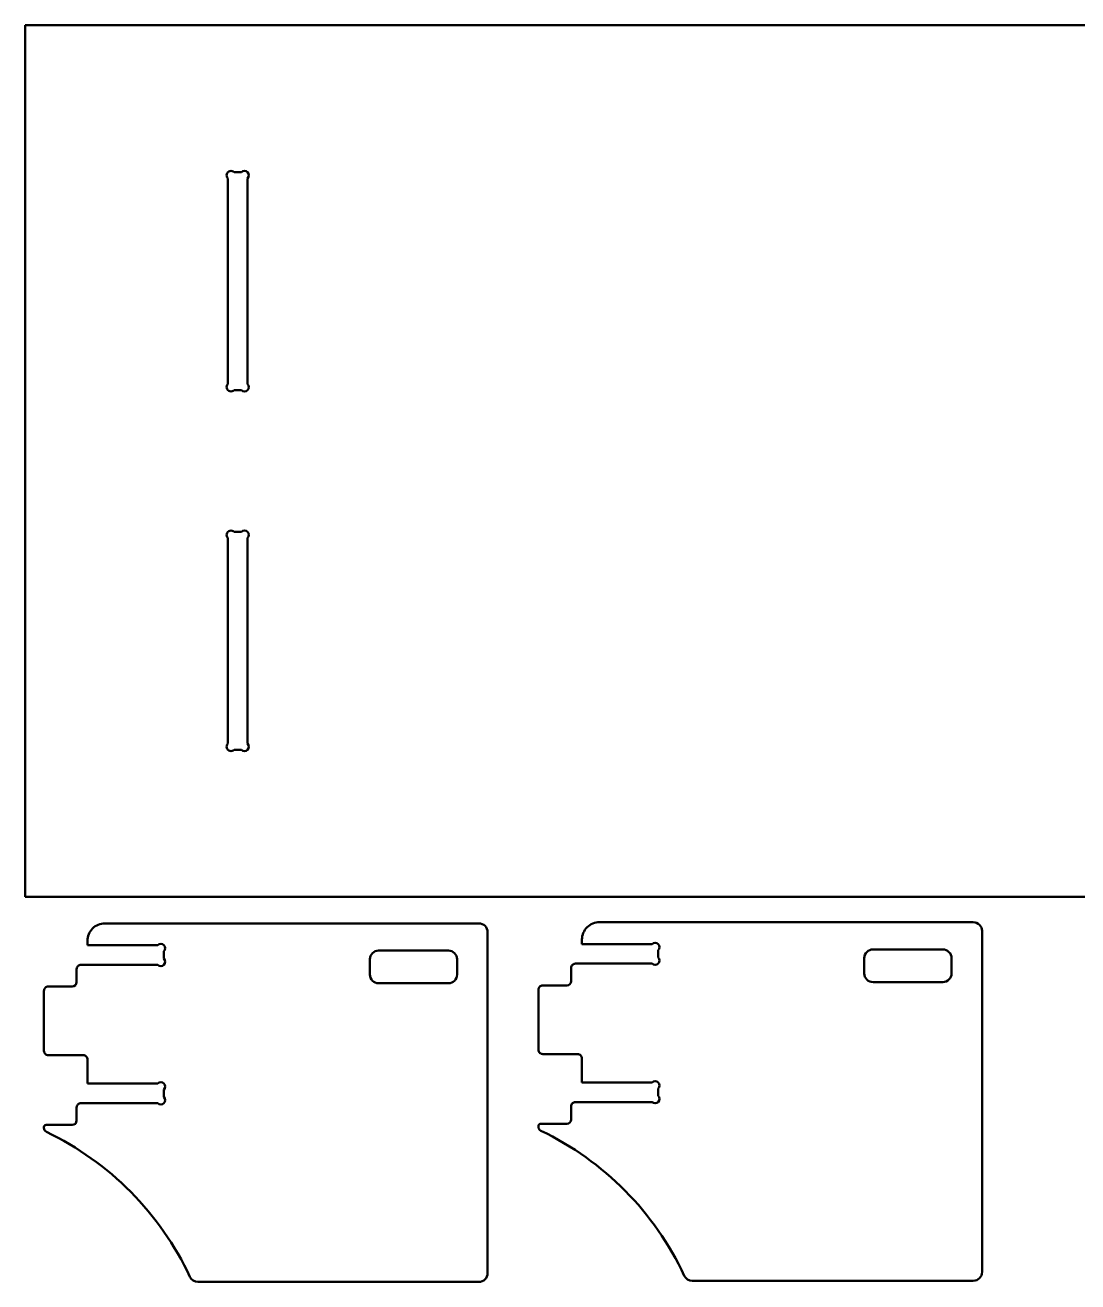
# Model space of a CAD drawing. Header units: millimetres. Extents: x -5696 to 5717, y -1207 to 892.
# Drawn here: x -4674 to -4458.7, y -1204.8 to -947.7 of the extents above; entities that cross this region are included whole.
import ezdxf

# ---------------------------------------------------------------- set-up
doc = ezdxf.new("R2010")
doc.units = ezdxf.units.MM
doc.header["$MEASUREMENT"] = 0
doc.layers.add('layer 1', color=7, linetype='Continuous')

msp = doc.modelspace()

# ---------------------------------------------------------------- linework, layer by layer
at = {"layer": 'layer 1', "lineweight": 50}
for points in [[(-4674.0169, -1126.0656), (-4674.0169, -1126.0656), (-4674.0169, -947.6921), (-4674.0169, -947.6921)], [(-4674.0169, -947.6921), (-4674.0169, -947.6921), (-4268.4401, -947.6921), (-4268.4401, -947.6921)], [(-4632.5451, -1021.1247), (-4632.5451, -1021.1247), (-4632.5451, -979.0539), (-4632.5451, -979.0539)], [(-4631.2838, -977.7926), (-4631.2838, -977.7926), (-4629.7929, -977.7926), (-4629.7929, -977.7926)], [(-4628.5316, -979.0539), (-4628.5316, -979.0539), (-4628.5316, -1021.1247), (-4628.5316, -1021.1247)], [(-4629.7929, -1022.386), (-4629.7929, -1022.386), (-4631.2838, -1022.386), (-4631.2838, -1022.386)], [(-4631.2838, -1051.3717), (-4631.2838, -1051.3717), (-4629.7929, -1051.3717), (-4629.7929, -1051.3717)], [(-4632.5451, -1094.7038), (-4632.5451, -1094.7038), (-4632.5451, -1052.633), (-4632.5451, -1052.633)], [(-4628.5316, -1052.633), (-4628.5316, -1052.633), (-4628.5316, -1094.7038), (-4628.5316, -1094.7038)], [(-4629.7929, -1095.9651), (-4629.7929, -1095.9651), (-4631.2838, -1095.9651), (-4631.2838, -1095.9651)], [(-4268.4401, -1126.0656), (-4268.4401, -1126.0656), (-4674.0169, -1126.0656), (-4674.0169, -1126.0656)], [(-4480.0771, -1131.2497), (-4480.0771, -1131.2497), (-4556.5547, -1131.2497), (-4556.5547, -1131.2497)], [(-4581.2077, -1131.4856), (-4581.2077, -1131.4856), (-4657.6854, -1131.4856), (-4657.6854, -1131.4856)], [(-4579.424, -1203.058), (-4579.424, -1203.058), (-4579.424, -1133.2693), (-4579.424, -1133.2693)], [(-4478.2934, -1202.8221), (-4478.2934, -1202.8221), (-4478.2934, -1133.0335), (-4478.2934, -1133.0335)], [(-4661.2528, -1135.0531), (-4661.2528, -1135.0531), (-4661.2528, -1135.9449), (-4661.2528, -1135.9449)], [(-4661.2528, -1135.9449), (-4661.2528, -1135.9449), (-4646.9064, -1135.9449), (-4646.9064, -1135.9449)], [(-4560.1222, -1134.8172), (-4560.1222, -1134.8172), (-4560.1222, -1135.7091), (-4560.1222, -1135.7091)], [(-4560.1222, -1135.7091), (-4560.1222, -1135.7091), (-4545.7758, -1135.7091), (-4545.7758, -1135.7091)], [(-4645.6451, -1137.2062), (-4645.6451, -1137.2062), (-4645.6451, -1138.6971), (-4645.6451, -1138.6971)], [(-4603.5044, -1141.965), (-4603.5044, -1141.965), (-4603.5044, -1138.8435), (-4603.5044, -1138.8435)], [(-4601.7207, -1137.0598), (-4601.7207, -1137.0598), (-4587.4508, -1137.0598), (-4587.4508, -1137.0598)], [(-4585.667, -1138.8435), (-4585.667, -1138.8435), (-4585.667, -1141.965), (-4585.667, -1141.965)], [(-4544.5145, -1136.9704), (-4544.5145, -1136.9704), (-4544.5145, -1138.4612), (-4544.5145, -1138.4612)], [(-4502.3738, -1141.7292), (-4502.3738, -1141.7292), (-4502.3738, -1138.6076), (-4502.3738, -1138.6076)], [(-4500.59, -1136.8239), (-4500.59, -1136.8239), (-4486.3202, -1136.8239), (-4486.3202, -1136.8239)], [(-4484.5364, -1138.6076), (-4484.5364, -1138.6076), (-4484.5364, -1141.7292), (-4484.5364, -1141.7292)], [(-4663.4825, -1140.8502), (-4663.4825, -1140.8502), (-4663.4825, -1143.5258), (-4663.4825, -1143.5258)], [(-4646.9064, -1139.9583), (-4646.9064, -1139.9583), (-4662.5906, -1139.9583), (-4662.5906, -1139.9583)], [(-4562.3519, -1140.6143), (-4562.3519, -1140.6143), (-4562.3519, -1143.29), (-4562.3519, -1143.29)], [(-4545.7758, -1139.7225), (-4545.7758, -1139.7225), (-4561.46, -1139.7225), (-4561.46, -1139.7225)], [(-4486.3202, -1143.5129), (-4485.3351, -1143.5129), (-4484.5365, -1142.7143), (-4484.5364, -1141.7292)], [(-4664.3744, -1144.4177), (-4663.8818, -1144.4177), (-4663.4825, -1144.0184), (-4663.4825, -1143.5258)], [(-4587.4508, -1143.7488), (-4587.4508, -1143.7488), (-4601.7207, -1143.7488), (-4601.7207, -1143.7488)], [(-4587.4508, -1143.7488), (-4586.4656, -1143.7488), (-4585.667, -1142.9502), (-4585.667, -1141.9651)], [(-4563.2437, -1144.1818), (-4563.2437, -1144.1818), (-4568.149, -1144.1818), (-4568.149, -1144.1818)], [(-4563.2437, -1144.1818), (-4562.7512, -1144.1818), (-4562.3519, -1143.7825), (-4562.3519, -1143.29)], [(-4486.3202, -1143.5129), (-4486.3202, -1143.5129), (-4500.59, -1143.5129), (-4500.59, -1143.5129)], [(-4670.1715, -1145.3095), (-4670.1715, -1145.3095), (-4670.1715, -1157.5727), (-4670.1715, -1157.5727)], [(-4664.3744, -1144.4177), (-4664.3744, -1144.4177), (-4669.2796, -1144.4177), (-4669.2796, -1144.4177)], [(-4569.0409, -1145.0737), (-4569.0409, -1145.0737), (-4569.0409, -1157.3369), (-4569.0409, -1157.3369)], [(-4669.2796, -1158.4646), (-4669.2796, -1158.4646), (-4662.1447, -1158.4646), (-4662.1447, -1158.4646)], [(-4661.2528, -1159.3565), (-4661.2528, -1159.3565), (-4661.2528, -1164.2617), (-4661.2528, -1164.2617)], [(-4568.149, -1158.2287), (-4568.149, -1158.2287), (-4561.0141, -1158.2287), (-4561.0141, -1158.2287)], [(-4560.1222, -1159.1206), (-4560.1222, -1159.1206), (-4560.1222, -1164.0259), (-4560.1222, -1164.0259)], [(-4661.2528, -1164.2617), (-4661.2528, -1164.2617), (-4646.9064, -1164.2617), (-4646.9064, -1164.2617)], [(-4560.1222, -1164.0259), (-4560.1222, -1164.0259), (-4545.7758, -1164.0259), (-4545.7758, -1164.0259)], [(-4645.6451, -1165.523), (-4645.6451, -1165.523), (-4645.6451, -1167.0139), (-4645.6451, -1167.0139)], [(-4544.5145, -1165.2872), (-4544.5145, -1165.2872), (-4544.5145, -1166.778), (-4544.5145, -1166.778)], [(-4663.4825, -1169.167), (-4663.4825, -1169.167), (-4663.4825, -1171.8426), (-4663.4825, -1171.8426)], [(-4646.9064, -1168.2751), (-4646.9064, -1168.2751), (-4662.5906, -1168.2751), (-4662.5906, -1168.2751)], [(-4562.3519, -1168.9311), (-4562.3519, -1168.9311), (-4562.3519, -1171.6067), (-4562.3519, -1171.6067)], [(-4545.7758, -1168.0393), (-4545.7758, -1168.0393), (-4561.46, -1168.0393), (-4561.46, -1168.0393)], [(-4664.3744, -1172.7345), (-4663.8818, -1172.7345), (-4663.4825, -1172.3352), (-4663.4825, -1171.8426)], [(-4563.2437, -1172.4986), (-4563.2437, -1172.4986), (-4568.595, -1172.4986), (-4568.595, -1172.4986)], [(-4563.2437, -1172.4986), (-4562.7512, -1172.4986), (-4562.3519, -1172.0993), (-4562.3519, -1171.6067)], [(-4670.1715, -1173.1804), (-4670.1715, -1173.1804), (-4670.1715, -1173.349), (-4670.1715, -1173.349)], [(-4670.1715, -1173.349), (-4670.1715, -1173.692), (-4669.9748, -1174.0046), (-4669.6655, -1174.1531)], [(-4664.3744, -1172.7345), (-4664.3744, -1172.7345), (-4669.7256, -1172.7345), (-4669.7256, -1172.7345)], [(-4640.3175, -1203.8126), (-4646.3787, -1190.8316), (-4656.7492, -1180.351), (-4669.6655, -1174.1531)], [(-4569.0409, -1172.9446), (-4569.0409, -1172.9446), (-4569.0409, -1173.1131), (-4569.0409, -1173.1131)], [(-4569.0409, -1173.1131), (-4569.0409, -1173.4562), (-4568.8441, -1173.7688), (-4568.5349, -1173.9172)], [(-4539.187, -1203.5768), (-4545.2481, -1190.5958), (-4555.6186, -1180.1151), (-4568.5349, -1173.9172)], [(-4581.2077, -1204.8417), (-4580.2226, -1204.8417), (-4579.424, -1204.0431), (-4579.424, -1203.058)], [(-4480.0771, -1204.6059), (-4479.092, -1204.6059), (-4478.2934, -1203.8073), (-4478.2934, -1202.8221)], [(-4640.3175, -1203.8126), (-4640.0244, -1204.4405), (-4639.3942, -1204.8417), (-4638.7013, -1204.8417)], [(-4638.7013, -1204.8417), (-4638.7013, -1204.8417), (-4581.2077, -1204.8417), (-4581.2077, -1204.8417)], [(-4539.187, -1203.5768), (-4538.8938, -1204.2046), (-4538.2636, -1204.6059), (-4537.5707, -1204.6059)], [(-4537.5707, -1204.6059), (-4537.5707, -1204.6059), (-4480.0771, -1204.6059), (-4480.0771, -1204.6059)]]:
    msp.add_open_spline(points, degree=3, dxfattribs=at)
for points, knots in [([(-4631.2838, -977.7926), (-4631.5091, -977.5673), (-4631.8374, -977.4793), (-4632.1452, -977.5618), (-4632.1452, -977.5618), (-4632.453, -977.6443), (-4632.6934, -977.8846), (-4632.7759, -978.1924), (-4632.7759, -978.1924), (-4632.8583, -978.5002), (-4632.7704, -978.8286), (-4632.5451, -979.0539)], [0, 0, 0, 0, 0.25, 0.25, 0.25, 0.25, 0.5, 0.5, 0.5, 0.5, 1, 1, 1, 1]), ([(-4628.5316, -979.0539), (-4628.1834, -978.7056), (-4628.1834, -978.1409), (-4628.5316, -977.7926), (-4628.5316, -977.7926), (-4628.8799, -977.4443), (-4629.4446, -977.4443), (-4629.7929, -977.7926)], [0, 0, 0, 0, 0.33333333, 0.33333333, 0.33333333, 0.33333333, 1, 1, 1, 1]), ([(-4632.5451, -1021.1247), (-4632.7704, -1021.35), (-4632.8583, -1021.6784), (-4632.7759, -1021.9862), (-4632.7759, -1021.9862), (-4632.6934, -1022.294), (-4632.453, -1022.5344), (-4632.1452, -1022.6168), (-4632.1452, -1022.6168), (-4631.8374, -1022.6993), (-4631.5091, -1022.6113), (-4631.2838, -1022.386)], [0, 0, 0, 0, 0.25, 0.25, 0.25, 0.25, 0.5, 0.5, 0.5, 0.5, 1, 1, 1, 1]), ([(-4629.7929, -1022.386), (-4629.4446, -1022.7343), (-4628.8799, -1022.7343), (-4628.5316, -1022.386), (-4628.5316, -1022.386), (-4628.1834, -1022.0377), (-4628.1834, -1021.473), (-4628.5316, -1021.1247)], [0, 0, 0, 0, 0.33333333, 0.33333333, 0.33333333, 0.33333333, 1, 1, 1, 1]), ([(-4631.2838, -1051.3717), (-4631.5091, -1051.1464), (-4631.8374, -1051.0584), (-4632.1452, -1051.1409), (-4632.1452, -1051.1409), (-4632.453, -1051.2233), (-4632.6934, -1051.4637), (-4632.7759, -1051.7715), (-4632.7759, -1051.7715), (-4632.8583, -1052.0793), (-4632.7704, -1052.4077), (-4632.5451, -1052.633)], [0, 0, 0, 0, 0.25, 0.25, 0.25, 0.25, 0.5, 0.5, 0.5, 0.5, 1, 1, 1, 1]), ([(-4628.5316, -1052.633), (-4628.1834, -1052.2847), (-4628.1834, -1051.72), (-4628.5316, -1051.3717), (-4628.5316, -1051.3717), (-4628.8799, -1051.0234), (-4629.4446, -1051.0234), (-4629.7929, -1051.3717)], [0, 0, 0, 0, 0.33333333, 0.33333333, 0.33333333, 0.33333333, 1, 1, 1, 1]), ([(-4632.5451, -1094.7038), (-4632.7704, -1094.9291), (-4632.8583, -1095.2575), (-4632.7759, -1095.5653), (-4632.7759, -1095.5653), (-4632.6934, -1095.873), (-4632.453, -1096.1134), (-4632.1452, -1096.1959), (-4632.1452, -1096.1959), (-4631.8374, -1096.2784), (-4631.5091, -1096.1904), (-4631.2838, -1095.9651)], [0, 0, 0, 0, 0.25, 0.25, 0.25, 0.25, 0.5, 0.5, 0.5, 0.5, 1, 1, 1, 1]), ([(-4629.7929, -1095.9651), (-4629.4446, -1096.3134), (-4628.8799, -1096.3134), (-4628.5316, -1095.9651), (-4628.5316, -1095.9651), (-4628.1834, -1095.6168), (-4628.1834, -1095.0521), (-4628.5316, -1094.7038)], [0, 0, 0, 0, 0.33333333, 0.33333333, 0.33333333, 0.33333333, 1, 1, 1, 1]), ([(-4556.5547, -1131.2497), (-4557.5009, -1131.2497), (-4558.4083, -1131.6256), (-4559.0773, -1132.2946), (-4559.0773, -1132.2946), (-4559.7464, -1132.9637), (-4560.1222, -1133.8711), (-4560.1222, -1134.8172)], [0, 0, 0, 0, 0.33333333, 0.33333333, 0.33333333, 0.33333333, 1, 1, 1, 1]), ([(-4478.2934, -1133.0335), (-4478.2934, -1132.5604), (-4478.4813, -1132.1067), (-4478.8158, -1131.7722), (-4478.8158, -1131.7722), (-4479.1503, -1131.4377), (-4479.604, -1131.2497), (-4480.0771, -1131.2497)], [0, 0, 0, 0, 0.33333333, 0.33333333, 0.33333333, 0.33333333, 1, 1, 1, 1]), ([(-4657.6854, -1131.4856), (-4658.6315, -1131.4856), (-4659.5389, -1131.8614), (-4660.2079, -1132.5305), (-4660.2079, -1132.5305), (-4660.877, -1133.1995), (-4661.2528, -1134.1069), (-4661.2528, -1135.0531)], [0, 0, 0, 0, 0.33333333, 0.33333333, 0.33333333, 0.33333333, 1, 1, 1, 1]), ([(-4579.424, -1133.2693), (-4579.424, -1132.7963), (-4579.6119, -1132.3426), (-4579.9464, -1132.008), (-4579.9464, -1132.008), (-4580.2809, -1131.6735), (-4580.7346, -1131.4856), (-4581.2077, -1131.4856)], [0, 0, 0, 0, 0.33333333, 0.33333333, 0.33333333, 0.33333333, 1, 1, 1, 1]), ([(-4645.6451, -1137.2062), (-4645.2968, -1136.8579), (-4645.2968, -1136.2932), (-4645.6451, -1135.9449), (-4645.6451, -1135.9449), (-4645.9934, -1135.5966), (-4646.5581, -1135.5966), (-4646.9064, -1135.9449)], [0, 0, 0, 0, 0.33333333, 0.33333333, 0.33333333, 0.33333333, 1, 1, 1, 1]), ([(-4544.5145, -1136.9704), (-4544.1662, -1136.6221), (-4544.1662, -1136.0574), (-4544.5145, -1135.7091), (-4544.5145, -1135.7091), (-4544.8628, -1135.3608), (-4545.4275, -1135.3608), (-4545.7758, -1135.7091)], [0, 0, 0, 0, 0.33333333, 0.33333333, 0.33333333, 0.33333333, 1, 1, 1, 1]), ([(-4646.9064, -1139.9583), (-4646.5581, -1140.3066), (-4645.9934, -1140.3066), (-4645.6451, -1139.9583), (-4645.6451, -1139.9583), (-4645.2968, -1139.61), (-4645.2968, -1139.0454), (-4645.6451, -1138.6971)], [0, 0, 0, 0, 0.33333333, 0.33333333, 0.33333333, 0.33333333, 1, 1, 1, 1]), ([(-4601.7207, -1137.0598), (-4602.1937, -1137.0598), (-4602.6474, -1137.2477), (-4602.982, -1137.5822), (-4602.982, -1137.5822), (-4603.3165, -1137.9167), (-4603.5044, -1138.3704), (-4603.5044, -1138.8435)], [0, 0, 0, 0, 0.33333333, 0.33333333, 0.33333333, 0.33333333, 1, 1, 1, 1]), ([(-4585.667, -1138.8435), (-4585.667, -1138.3704), (-4585.855, -1137.9167), (-4586.1895, -1137.5822), (-4586.1895, -1137.5822), (-4586.524, -1137.2477), (-4586.9777, -1137.0598), (-4587.4508, -1137.0598)], [0, 0, 0, 0, 0.33333333, 0.33333333, 0.33333333, 0.33333333, 1, 1, 1, 1]), ([(-4545.7758, -1139.7225), (-4545.4275, -1140.0708), (-4544.8628, -1140.0708), (-4544.5145, -1139.7225), (-4544.5145, -1139.7225), (-4544.1662, -1139.3742), (-4544.1662, -1138.8095), (-4544.5145, -1138.4612)], [0, 0, 0, 0, 0.33333333, 0.33333333, 0.33333333, 0.33333333, 1, 1, 1, 1]), ([(-4500.59, -1136.8239), (-4501.0631, -1136.8239), (-4501.5168, -1137.0118), (-4501.8513, -1137.3464), (-4501.8513, -1137.3464), (-4502.1859, -1137.6809), (-4502.3738, -1138.1346), (-4502.3738, -1138.6076)], [0, 0, 0, 0, 0.33333333, 0.33333333, 0.33333333, 0.33333333, 1, 1, 1, 1]), ([(-4484.5364, -1138.6076), (-4484.5364, -1138.1346), (-4484.7244, -1137.6809), (-4485.0589, -1137.3464), (-4485.0589, -1137.3464), (-4485.3934, -1137.0118), (-4485.8471, -1136.8239), (-4486.3202, -1136.8239)], [0, 0, 0, 0, 0.33333333, 0.33333333, 0.33333333, 0.33333333, 1, 1, 1, 1]), ([(-4662.5906, -1139.9583), (-4662.8271, -1139.9583), (-4663.054, -1140.0523), (-4663.2213, -1140.2196), (-4663.2213, -1140.2196), (-4663.3885, -1140.3868), (-4663.4825, -1140.6137), (-4663.4825, -1140.8502)], [0, 0, 0, 0, 0.33333333, 0.33333333, 0.33333333, 0.33333333, 1, 1, 1, 1]), ([(-4561.46, -1139.7225), (-4561.6966, -1139.7225), (-4561.9234, -1139.8165), (-4562.0907, -1139.9837), (-4562.0907, -1139.9837), (-4562.2579, -1140.151), (-4562.3519, -1140.3778), (-4562.3519, -1140.6143)], [0, 0, 0, 0, 0.33333333, 0.33333333, 0.33333333, 0.33333333, 1, 1, 1, 1]), ([(-4502.3738, -1141.7292), (-4502.3738, -1142.2023), (-4502.1859, -1142.656), (-4501.8513, -1142.9905), (-4501.8513, -1142.9905), (-4501.5168, -1143.325), (-4501.0631, -1143.5129), (-4500.59, -1143.5129)], [0, 0, 0, 0, 0.33333333, 0.33333333, 0.33333333, 0.33333333, 1, 1, 1, 1]), ([(-4603.5044, -1141.965), (-4603.5044, -1142.4381), (-4603.3165, -1142.8918), (-4602.982, -1143.2263), (-4602.982, -1143.2263), (-4602.6474, -1143.5609), (-4602.1937, -1143.7488), (-4601.7207, -1143.7488)], [0, 0, 0, 0, 0.33333333, 0.33333333, 0.33333333, 0.33333333, 1, 1, 1, 1]), ([(-4568.149, -1144.1818), (-4568.3856, -1144.1818), (-4568.6124, -1144.2758), (-4568.7797, -1144.443), (-4568.7797, -1144.443), (-4568.9469, -1144.6103), (-4569.0409, -1144.8372), (-4569.0409, -1145.0737)], [0, 0, 0, 0, 0.33333333, 0.33333333, 0.33333333, 0.33333333, 1, 1, 1, 1]), ([(-4669.2796, -1144.4177), (-4669.5162, -1144.4177), (-4669.743, -1144.5116), (-4669.9103, -1144.6789), (-4669.9103, -1144.6789), (-4670.0775, -1144.8461), (-4670.1715, -1145.073), (-4670.1715, -1145.3095)], [0, 0, 0, 0, 0.33333333, 0.33333333, 0.33333333, 0.33333333, 1, 1, 1, 1]), ([(-4670.1715, -1157.5727), (-4670.1715, -1157.8093), (-4670.0775, -1158.0361), (-4669.9103, -1158.2034), (-4669.9103, -1158.2034), (-4669.743, -1158.3706), (-4669.5162, -1158.4646), (-4669.2796, -1158.4646)], [0, 0, 0, 0, 0.33333333, 0.33333333, 0.33333333, 0.33333333, 1, 1, 1, 1]), ([(-4661.2528, -1159.3565), (-4661.2528, -1159.1199), (-4661.3468, -1158.8931), (-4661.5141, -1158.7258), (-4661.5141, -1158.7258), (-4661.6813, -1158.5585), (-4661.9081, -1158.4646), (-4662.1447, -1158.4646)], [0, 0, 0, 0, 0.33333333, 0.33333333, 0.33333333, 0.33333333, 1, 1, 1, 1]), ([(-4569.0409, -1157.3369), (-4569.0409, -1157.5734), (-4568.9469, -1157.8003), (-4568.7797, -1157.9675), (-4568.7797, -1157.9675), (-4568.6124, -1158.1348), (-4568.3856, -1158.2287), (-4568.149, -1158.2287)], [0, 0, 0, 0, 0.33333333, 0.33333333, 0.33333333, 0.33333333, 1, 1, 1, 1]), ([(-4560.1222, -1159.1206), (-4560.1222, -1158.8841), (-4560.2162, -1158.6572), (-4560.3834, -1158.49), (-4560.3834, -1158.49), (-4560.5507, -1158.3227), (-4560.7776, -1158.2287), (-4561.0141, -1158.2287)], [0, 0, 0, 0, 0.33333333, 0.33333333, 0.33333333, 0.33333333, 1, 1, 1, 1]), ([(-4645.6451, -1165.523), (-4645.2968, -1165.1747), (-4645.2968, -1164.61), (-4645.6451, -1164.2617), (-4645.6451, -1164.2617), (-4645.9934, -1163.9134), (-4646.5581, -1163.9134), (-4646.9064, -1164.2617)], [0, 0, 0, 0, 0.33333333, 0.33333333, 0.33333333, 0.33333333, 1, 1, 1, 1]), ([(-4544.5145, -1165.2872), (-4544.1662, -1164.9389), (-4544.1662, -1164.3742), (-4544.5145, -1164.0259), (-4544.5145, -1164.0259), (-4544.8628, -1163.6776), (-4545.4275, -1163.6776), (-4545.7758, -1164.0259)], [0, 0, 0, 0, 0.33333333, 0.33333333, 0.33333333, 0.33333333, 1, 1, 1, 1]), ([(-4646.9064, -1168.2751), (-4646.5581, -1168.6234), (-4645.9934, -1168.6234), (-4645.6451, -1168.2751), (-4645.6451, -1168.2751), (-4645.2968, -1167.9268), (-4645.2968, -1167.3621), (-4645.6451, -1167.0139)], [0, 0, 0, 0, 0.33333333, 0.33333333, 0.33333333, 0.33333333, 1, 1, 1, 1]), ([(-4545.7758, -1168.0393), (-4545.4275, -1168.3876), (-4544.8628, -1168.3876), (-4544.5145, -1168.0393), (-4544.5145, -1168.0393), (-4544.1662, -1167.691), (-4544.1662, -1167.1263), (-4544.5145, -1166.778)], [0, 0, 0, 0, 0.33333333, 0.33333333, 0.33333333, 0.33333333, 1, 1, 1, 1]), ([(-4662.5906, -1168.2751), (-4662.8271, -1168.2751), (-4663.054, -1168.3691), (-4663.2213, -1168.5364), (-4663.2213, -1168.5364), (-4663.3885, -1168.7036), (-4663.4825, -1168.9305), (-4663.4825, -1169.167)], [0, 0, 0, 0, 0.33333333, 0.33333333, 0.33333333, 0.33333333, 1, 1, 1, 1]), ([(-4561.46, -1168.0393), (-4561.6966, -1168.0393), (-4561.9234, -1168.1333), (-4562.0907, -1168.3005), (-4562.0907, -1168.3005), (-4562.2579, -1168.4678), (-4562.3519, -1168.6946), (-4562.3519, -1168.9311)], [0, 0, 0, 0, 0.33333333, 0.33333333, 0.33333333, 0.33333333, 1, 1, 1, 1]), ([(-4568.595, -1172.4986), (-4568.7132, -1172.4986), (-4568.8267, -1172.5456), (-4568.9103, -1172.6292), (-4568.9103, -1172.6292), (-4568.9939, -1172.7129), (-4569.0409, -1172.8263), (-4569.0409, -1172.9446)], [0, 0, 0, 0, 0.33333333, 0.33333333, 0.33333333, 0.33333333, 1, 1, 1, 1]), ([(-4669.7256, -1172.7345), (-4669.8438, -1172.7345), (-4669.9572, -1172.7815), (-4670.0409, -1172.8651), (-4670.0409, -1172.8651), (-4670.1245, -1172.9487), (-4670.1715, -1173.0621), (-4670.1715, -1173.1804)], [0, 0, 0, 0, 0.33333333, 0.33333333, 0.33333333, 0.33333333, 1, 1, 1, 1])]:
    msp.add_open_spline(points, degree=3, knots=knots, dxfattribs=at)

doc.saveas('drawing.dxf')
